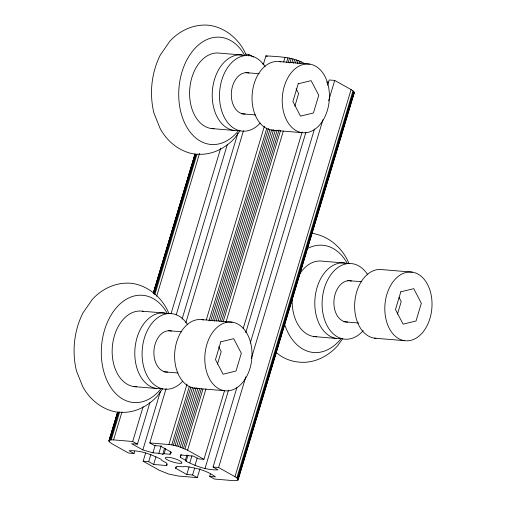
<?xml version="1.0" encoding="UTF-8"?>
<svg xmlns="http://www.w3.org/2000/svg" width="506" height="506" viewBox="0 0 506 506"><rect width="100%" height="100%" fill="white"/><g stroke="black" fill="none" stroke-linecap="round" stroke-linejoin="round"><path stroke-width="0.76" d="M145.658 452.902L143.16 461.219L148.694 461.681L153.647 464.451L166.721 465.545L166.797 463.192L161.711 460.352L160.984 459.227C150.971 454.388 140.529 450.195 129.093 450.726L134.046 453.496L134.729 451.225M236.878 387.672L213.064 467.057L218.016 469.827C206.581 470.352 196.138 466.159 186.126 461.327L185.398 460.201L180.313 457.354L180.389 455.008L193.463 456.102L198.415 458.866L203.95 459.334L224.588 390.531M134.046 453.496L128.511 453.034L112.142 443.882L109.612 442.099L108.973 441.124L117.613 411.992M210.357 474.135L209.674 476.399L214.417 479.049L233.525 480.649L236.719 480.599L238.111 479.827L237.497 478.448L234.967 476.671L218.598 467.519L213.064 467.057M238.111 479.827L354.244 92.743L353.631 91.365L351.094 89.587L334.725 80.435L329.197 79.973L327.61 85.267M153.223 293.297L194.962 154.191M108.973 441.124L117.594 412.39M153.432 292.942L195.164 153.83L153.248 293.72M108.999 440.72L117.632 412.415M109.182 441.586L110.997 435.539M111.453 434.022L112.585 430.245M115.988 418.905L117.12 415.122M155.456 287.357L156.588 283.575M157.492 280.552L158.176 278.281M159.991 272.234L161.123 268.458M162.034 265.429L162.711 263.164M164.07 258.629L165.658 253.335M166.569 250.312L167.246 248.041M170.648 236.7L171.787 232.924M175.184 221.584L176.322 217.801M177.226 214.778L177.91 212.507M179.725 206.461L180.857 202.685M181.762 199.655L182.445 197.391M183.804 192.856L185.392 187.562M186.303 184.538L186.98 182.268M190.382 170.927L191.515 167.151M109.245 440.391L109.713 440.131L118.1 412.156M153.71 293.461L195.449 154.355M109.713 440.131L110.39 439.948L118.784 411.979M154.166 294.037L196.132 154.172M110.39 439.948L111.276 439.853L119.669 411.878M154.823 294.694L197.011 154.077M111.276 439.853L113.584 439.904L121.978 411.928M156.683 296.257L199.547 153.369M149.909 402.567L137.436 444.148L132.698 441.498L143.128 406.723M171.028 313.733L220.698 148.163M248.37 55.926L248.825 54.414L245.771 54.161M176.221 314.871L227.251 144.767M166.126 388.494L149.795 442.927L154.532 445.577L160.313 446.058L171.515 452.32L170.041 454.249L164.108 453.749L162.787 454.255L158.878 453.313L152.945 452.819L142.85 449.929L160.32 391.714M182.09 319.134L237.89 133.154M185.86 322.72L243.468 130.687M263.43 64.161L265.922 55.843C279.11 56.773 293.322 56.868 305.074 63.857M148.694 461.681L150.959 454.122M152.945 452.819L155.209 445.261M153.647 464.451L155.918 456.893M158.878 453.313L161.148 445.754M162.787 454.255L164.602 448.208M164.108 453.749L165.696 448.455M149.795 442.927L168.903 444.521L187.049 384.041M206.328 319.779L264.391 126.241M283.676 61.979L285.036 57.437M168.903 444.521L171.8 444.907L189.263 386.692M208.997 320.918L266.839 128.132M286.573 62.358L287.933 57.823M170.041 454.249L170.724 451.978M166.721 465.545L167.176 464.034M171.8 444.907L173.406 445.21L190.876 386.995M210.831 320.469L268.446 128.435M288.18 62.662L289.54 58.127M173.406 445.21L175.089 445.59L192.552 387.375M212.514 320.842L269.9 129.574M289.856 63.041L291.216 58.506M175.089 445.59L176.809 446.033L194.272 387.817M214.234 321.285L271.614 130.01M291.804 62.725L292.936 58.949M203.95 459.334L187.581 450.182L178.542 446.526L196.233 387.558M216.188 321.025L273.575 129.757M293.537 63.225L294.669 59.442M180.256 447.076L197.947 388.102M218.13 320.817L275.289 130.301M295.479 63.016L296.383 59.993M200.041 468.55L197.315 477.626L192.577 474.976L186.796 474.489L175.595 468.227L176.044 466.715M181.92 447.658L199.617 388.69M219.8 321.405L277.187 130.131M297.148 63.598L298.053 60.575M180.313 457.354L181.218 454.331M183.514 448.272L201.432 388.545M221.622 321.259L279.008 129.985M298.964 63.459L299.647 61.188M185.006 448.904L202.925 389.177M223.108 321.892L280.495 130.618M300.684 63.332L301.133 61.821M187.581 450.182L205.948 388.943M225.91 322.411L283.297 131.136M185.398 460.201L186.986 454.907M186.126 461.327L187.941 455.28M217.435 364.193L221.204 351.626L218.668 346.762M294.853 106.14L298.622 93.572L296.092 88.702M189.876 462.705L191.913 455.9M186.796 474.489L189.061 466.93M194.962 465.545L197.226 457.987M192.577 474.976L194.62 468.17M243.19 328.539L302.158 131.971M204.943 468.733L228.535 390.107M245.771 332.651L305.877 132.306M250.261 343.068L314.454 129.112M218.598 467.519L245.815 376.799M251.261 358.653L322.929 119.751M328.603 100.846L334.725 80.435M234.967 476.671L351.094 89.587M236.852 477.885L352.986 90.802M237.497 478.448L353.631 91.365M251.691 432.794L252.367 430.524M271.425 367.021L272.101 364.75M291.152 301.247L291.835 298.976M310.886 235.467L311.57 233.203M326.085 184.816L326.768 182.546M330.62 169.693L331.303 167.429M345.819 119.043L346.496 116.772M350.354 103.92L351.037 101.655M237.928 478.967L354.061 91.883M237.864 480.162L354.263 92.345M397.45 314.156L401.22 301.589L399.044 297.414M240.173 130.542L234.79 138.024C225.296 148.416 211.514 155.456 197.188 154.153M162.749 388.595L157.366 396.078C147.879 406.47 134.09 413.51 119.77 412.207M342.764 338.558L337.382 346.041C327.894 356.433 314.106 363.472 299.78 362.169C291.064 361.594 282.089 358.115 275.726 351.974M353.998 93.079L354.244 92.743M175.595 468.227L177.068 466.304L183.008 466.798L184.323 466.298C195.284 467.879 206.315 470.036 215.461 476.886L209.674 476.399M242.33 55.034L219.699 53.149A37.944 25.876 -85.2 0 0 189.725 89.214A37.944 25.876 -85.2 0 0 214.101 128.72M279.42 61.593L309.59 64.11A34.497 23.523 -85.2 0 1 324.118 118.366A34.497 23.523 -85.2 0 1 283.746 112.68A34.497 23.523 -85.2 0 1 309.59 64.11M245.878 72.63L259.161 73.737M326.459 82.099L328.767 82.295M241.349 113.755L255.416 114.932M271.874 130.143L302.044 132.661M211.4 128.549L234.031 130.44M344.921 263.057L322.29 261.166A37.944 25.876 -85.2 0 0 299.128 274.916M412.188 272.133A34.497 23.523 -85.2 0 0 386.337 320.696A34.497 23.523 -85.2 0 0 426.716 326.383A34.497 23.523 -85.2 0 0 412.188 272.133L382.011 269.609A34.497 23.523 -85.2 0 0 354.82 301.721A34.497 23.523 -85.2 0 0 375.99 338.299M347.692 280.577L361.752 281.753M343.947 321.772L358.786 323.011M142.275 311.203L164.905 313.094M201.995 319.647L232.172 322.17A34.497 23.523 -85.2 0 1 246.7 376.42A34.497 23.523 -85.2 0 1 206.321 370.74A34.497 23.523 -85.2 0 1 232.172 322.17M374.465 338.16L404.642 340.677M313.992 336.566L336.623 338.457M168.46 330.684L181.736 331.791M163.931 371.815L177.992 372.985M194.449 388.197L224.626 390.714M133.976 386.603L156.607 388.494M113.584 439.904L132.698 441.498M137.436 444.148L131.649 443.667L142.85 449.929M197.315 477.626L178.207 476.026L168.568 474.021L159.529 470.371L143.16 461.219M195.126 154.172C179.984 151.996 167.157 141.718 160.086 128.397L153.913 113.009C149.232 93.648 151.383 72.864 160.301 55.015L169.655 41.448C179.579 30.366 194.323 23.681 209.313 25.3C224.462 27.476 237.282 37.754 244.36 51.074L246.485 55.742M311.905 233.317C327.053 235.492 339.88 245.771 346.952 259.091L349.077 263.759M117.708 412.226C102.56 410.05 89.739 399.772 82.661 386.451L76.495 371.062C71.814 351.702 73.958 330.918 82.876 313.075L92.237 299.508C102.161 288.42 116.905 281.741 131.895 283.354C147.037 285.536 159.864 295.814 166.936 309.128L169.061 313.796M262.589 63.876L264.031 64.287M176.809 446.033L178.542 446.526M265.922 55.843L267.276 56.602M248.825 54.414L253.563 57.064M167.631 372.049A20.695 14.111 -85.2 0 1 154.02 349.88A20.695 14.111 -85.2 0 1 171.528 331.088M161.351 388.519A37.944 25.876 -85.2 0 1 134.9 349.659A37.944 25.876 -85.2 0 1 166.246 313.334M182.786 381.132A37.944 25.876 -85.2 0 1 147.208 375.933A37.944 25.876 -85.2 0 1 151.8 323.454A37.944 25.876 -85.2 0 1 187.713 324.839M161.11 388.614A53.813 36.691 -85.2 0 1 109.233 384.883A53.813 36.691 -85.2 0 1 115.419 308.856A53.813 36.691 -85.2 0 1 167.239 313.303M136.683 386.774A37.944 25.876 -85.2 0 1 112.383 346.281A37.944 25.876 -85.2 0 1 143.615 311.443M196.752 388.355A34.497 23.523 -85.2 0 1 174.855 351.202A34.497 23.523 -85.2 0 1 203.507 319.937M347.647 322.012A20.695 14.111 -85.2 0 1 334.03 299.843A20.695 14.111 -85.2 0 1 351.537 281.051M340.007 338.609A37.944 25.876 -85.2 0 1 314.985 298.629A37.944 25.876 -85.2 0 1 346.256 263.297M363.264 330.576A37.944 25.876 -85.2 0 1 327.452 326.313A37.944 25.876 -85.2 0 1 331.67 273.607A37.944 25.876 -85.2 0 1 367.723 274.802M307.148 248.75A53.813 36.691 -85.2 0 1 347.255 263.265M341.126 338.577A53.813 36.691 -85.2 0 1 284.34 323.385M316.693 336.737A37.944 25.876 -85.2 0 1 292.259 298.085M245.049 113.995A20.695 14.111 -85.2 0 1 231.438 91.826A20.695 14.111 -85.2 0 1 248.946 73.035M238.769 130.466A37.944 25.876 -85.2 0 1 212.318 91.599A37.944 25.876 -85.2 0 1 243.664 55.274M260.204 123.078A37.944 25.876 -85.2 0 1 224.626 117.879A37.944 25.876 -85.2 0 1 229.218 65.4A37.944 25.876 -85.2 0 1 265.131 66.786M238.535 130.561A53.813 36.691 -85.2 0 1 186.651 126.829A53.813 36.691 -85.2 0 1 192.837 50.796A53.813 36.691 -85.2 0 1 244.657 55.249M274.17 130.295A34.497 23.523 -85.2 0 1 252.273 93.148A34.497 23.523 -85.2 0 1 280.925 61.877M220.799 341.835L215.48 359.576L223.076 374.187L235.998 371.05L241.318 353.308L233.721 338.704L220.799 341.835M298.217 83.781L292.898 101.523L300.494 116.127L313.416 112.99L318.742 95.254L311.139 80.644L298.217 83.781M400.815 291.798L395.49 309.539L403.092 324.144L416.014 321.013L421.334 303.271L413.737 288.66L400.815 291.798M181.363 463.142L180.383 463.319A8.621 1.866 16.7 0 1 167.271 459.752A8.621 1.866 16.7 0 1 169.978 457.506L172.034 457.93A8.621 1.866 16.7 0 1 181.363 463.142"/></g></svg>
